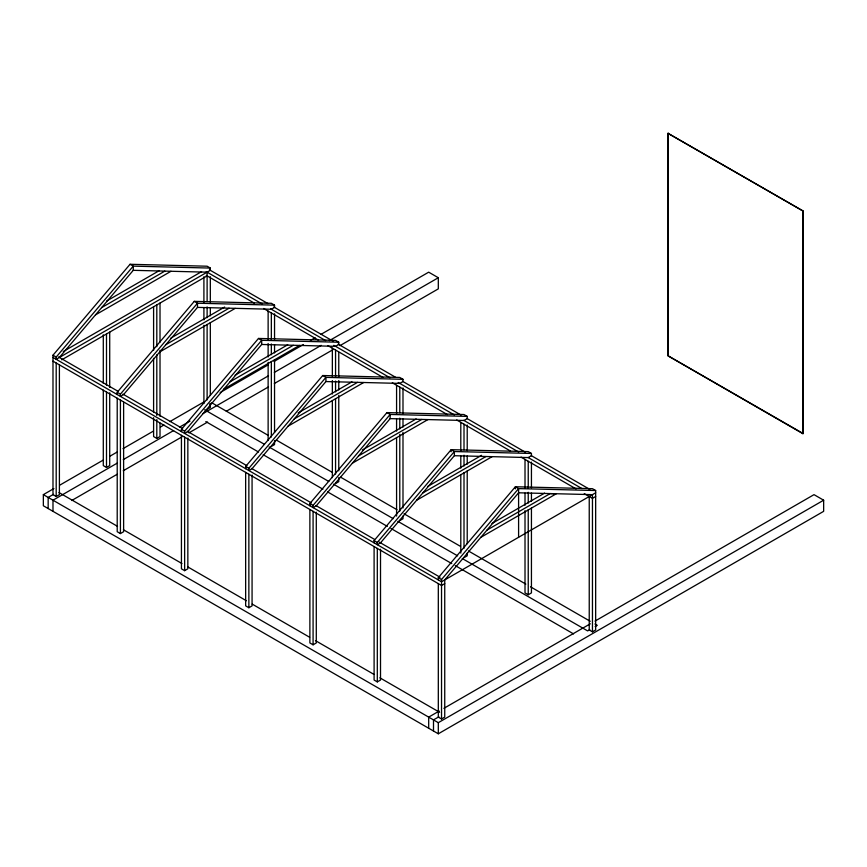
<?xml version="1.0" encoding="UTF-8"?>
<svg xmlns="http://www.w3.org/2000/svg" width="867" height="867" viewBox="0 0 867 867"><rect width="100%" height="100%" fill="white"/><g stroke="black" fill="none" stroke-linecap="round" stroke-linejoin="round"><path stroke-width="1.3" d="M59.4 365.202L59.4 494.645L56.192 496.498L52.985 494.645L52.985 355.21L130.05 264.283L207.115 266.212L210.323 268.076L210.323 270.32L56.192 359.306L56.192 357.063L133.258 266.136L210.323 268.076M59.4 357.453L133.258 270.32L133.258 266.136L130.05 264.283M117.208 394.528L117.208 392.285L194.273 301.358L271.338 303.298L274.546 305.151L274.546 307.395L271.338 309.248L197.481 307.395L123.623 394.528L120.415 396.382L120.415 394.138L197.481 303.212L274.546 305.151M181.431 431.614L181.431 429.36L258.496 338.444L335.562 340.373L338.769 342.227L338.769 344.481L335.562 346.334L261.704 344.47L187.846 431.614L184.638 433.467L184.638 431.213L261.704 340.298L338.769 342.227M245.654 468.689L245.654 466.446L322.719 375.519L399.785 377.448L402.992 379.302L402.992 381.556L399.785 383.409L325.927 381.556L252.069 468.689L248.862 470.543L248.862 468.299L325.927 377.373L402.992 379.302M309.877 505.764L309.877 503.521L386.942 412.594L464.008 414.534L467.215 416.388L467.215 418.631L464.008 420.484L390.15 418.631L316.292 505.764L313.085 507.618L313.085 505.374L390.15 414.448L467.215 416.388M374.1 542.85L374.1 540.596L451.165 449.67L528.231 451.609L531.438 453.463L531.438 455.706L528.231 457.57L454.373 455.706L380.515 542.85L377.308 544.704L377.308 542.449L454.373 451.534L531.438 453.463M438.312 579.925L438.312 577.671L515.388 486.755L592.454 488.685L595.662 490.538L595.662 629.984L592.454 631.837L589.235 629.984L589.235 496.498M438.312 583.632L438.312 717.117L441.531 718.971L441.531 579.524L518.596 488.609L595.662 490.538M106.63 301.033L159.279 270.634M101.645 307.612L164.828 271.133M95.5 314.873L170.983 271.284M63.226 351.536L201.556 271.674M61.752 359.805L207.115 275.879M170.853 338.108L224.672 307.037M165.868 344.687L229.051 308.218M159.712 351.948L235.206 308.37M235.076 375.183L287.725 344.784M230.091 381.773L293.274 345.294M223.935 389.034L299.429 345.445M668.034 133.345L803.156 211.06L802.896 433.684L668.034 355.817L668.034 133.345L803.156 211.06M595 621.097L814.015 494.645L823.65 500.205L823.65 511.335L438.312 733.796L43.35 505.764L43.35 494.645L53.895 488.555M59.747 485.173L103.086 460.16M110.109 456.107L117.143 452.043M122.995 448.662L153.448 431.083M160.471 427.03L163.982 424.993M169.845 421.611L203.81 402.006M220.207 392.534L268.228 364.812M274.08 361.431L303.363 344.524M310.386 340.471L315.079 337.762M320.931 334.391L428.688 272.173L438.312 277.733L438.312 288.863L339.929 345.662M53.516 494.342L48.162 497.43L48.162 508.55M209.792 404.109L211.938 402.873L268.152 435.332M103.292 390.096L103.292 465.601L106.5 467.454L109.708 465.601L109.708 392.794M153.6 417.677L153.6 436.556L156.808 438.409L160.016 436.556L160.016 423.074M207.115 409.365L210.323 407.512L210.323 403.469M117.403 463.021L52.985 500.205L52.985 511.335M123.255 459.64L173.617 430.563M179.48 427.182L190.014 421.091M202.9 413.657L268.488 375.79M274.34 372.409L321.191 345.359M329.395 340.623L438.312 277.733M71.723 500.508L117.403 474.141M123.255 470.759L181.821 436.946M188.843 432.893L207.581 422.077M226.32 411.251L268.488 386.91M274.34 383.528L332.906 349.715M298.129 412.941L351.948 381.87M294.314 418.848L357.497 382.369M288.158 426.109L363.652 382.52M117.208 398.235L117.208 531.72L120.415 533.573L123.623 531.72L123.623 402.288M271.338 446.44L274.546 444.587L274.546 440.544M362.352 450.016L416.171 418.945M358.537 455.923L421.72 419.444M352.381 463.184L427.875 419.606M181.431 435.321L181.431 568.806L184.638 570.659L187.846 568.806L187.846 438.019M335.562 483.526L338.769 481.673L338.769 477.619M427.745 486.42L481.564 455.348M422.76 493.009L485.943 456.53M416.604 500.27L492.098 456.681M668.034 355.817L803.156 433.533M245.654 472.396L245.654 605.881L248.862 607.734L252.069 605.881L252.069 475.094M399.785 520.601L402.992 518.748L402.992 516.049M491.957 523.505L544.617 493.106M486.983 530.084L550.166 493.605L556.321 493.757L480.827 537.345M309.877 509.471L309.877 642.956L313.085 644.81L316.292 642.956L316.292 512.169M464.008 557.676L467.215 555.823L467.215 553.124M595.662 492.792L441.531 581.779L52.985 357.453M444.738 583.632L441.531 585.485L52.985 361.16M595.662 496.498L592.454 498.352L584.26 493.626M374.1 546.557L374.1 680.042L377.308 681.896L380.515 680.042L380.515 549.245M525.012 510.652L525.012 592.898L528.231 594.762L531.438 592.898L531.438 507.954M439.222 711.027L428.688 717.117L428.688 728.237M443.904 708.328L590.308 623.796M438.854 716.803L433.5 719.892L433.5 731.022M589.777 629.67L587.631 630.905L462.317 558.554M595.13 626.581L597.265 625.345L594.925 623.991M441.531 718.971L444.738 717.117L444.738 579.925L518.596 492.792L592.454 494.645L592.454 631.837M43.35 494.645L438.312 722.677L823.65 500.205M133.258 270.32L207.115 272.173L207.115 301.499M209.456 269.821L267.968 303.602M273.82 306.983L333.513 341.435M338.195 344.145L395.536 377.253M402.559 381.307L461.071 415.087M466.923 418.468L525.445 452.249M531.298 455.63L589.809 489.411M206.248 271.674L262.419 304.1M270.612 308.836L325.624 340.59M333.806 345.315L389.987 377.752M398.181 382.477L454.351 414.914M463.715 420.322L518.715 452.075M528.079 457.483L581.92 488.565M206.248 275.381L254.226 303.082M263.59 308.489L318.601 340.243M327.954 345.651L382.965 377.405M392.328 382.813L447.329 414.567M456.692 419.975L510.533 451.057M521.056 457.137L576.067 488.89M194.273 301.358L197.481 303.212L197.481 307.395M258.496 338.444L261.704 340.298L261.704 344.47M322.719 375.519L325.927 377.373L325.927 381.556M386.942 412.594L390.15 414.448L390.15 418.631M276.345 440.068L332.57 472.526M340.764 477.262L396.988 509.72M404.011 513.773L460.236 546.232M468.429 550.968L525.825 584.098M530.506 586.807L590.243 621.292M204.645 409.788L264.37 444.272M269.063 446.982L328.788 481.467M333.481 484.176L393.206 518.661M397.899 521.36L457.624 555.855M205.815 421.59L258.518 452.021M263.2 454.72L322.936 489.216M327.618 491.914L387.354 526.399M390.865 528.426L451.772 563.593M455.283 565.62L573.575 633.918M58.533 356.955L118.226 391.407M122.897 394.117L182.59 428.569M187.272 431.278L246.954 465.731M251.636 468.44L311.318 502.893M316 505.602L374.522 539.382M379.204 542.081L440.057 577.216M52.985 355.21L56.192 357.063M117.208 392.285L120.415 394.138M181.431 429.36L184.638 431.213M245.654 466.446L248.862 468.299M309.877 503.521L313.085 505.374M374.1 540.596L377.308 542.449M438.312 577.671L441.531 579.524M58.967 492.543L117.533 526.356M123.385 529.737L181.951 563.539M187.803 566.92L246.369 600.733M252.221 604.115L309.617 637.245M315.469 640.626L374.035 674.439M379.887 677.821L439.623 712.306M802.896 211.212L802.896 433.684M668.284 133.204L668.284 355.676M531.438 462.111L531.438 487.731M531.438 493.128L531.438 501.213M528.231 461.277L528.231 488.24M528.231 492.283L528.231 503.066M528.231 509.818L528.231 594.762M525.012 459.423L525.012 487.731M525.012 493.128L525.012 505.266M518.596 537.28L518.596 488.609L515.388 486.755L515.388 488.847M467.215 425.036L467.215 450.656M467.215 456.053L467.215 464.138M467.215 470.879L467.215 543.685M464.008 424.191L464.008 449.81M464.008 455.208L464.008 465.991M464.008 472.732L464.008 548.237M460.8 422.337L460.8 450.656M460.8 456.053L460.8 468.18M460.8 474.921L460.8 553.124M454.373 455.706L454.373 451.534L451.165 449.67L451.165 451.761M438.312 722.677L438.312 733.796M402.992 387.961L402.992 413.581M402.992 418.967L402.992 427.063M402.992 432.449L402.992 507.964M399.785 387.115L399.785 412.735M399.785 418.132L399.785 428.916M399.785 434.313L399.785 511.162M396.577 385.262L396.577 413.581M396.577 418.967L396.577 431.105M396.577 437.846L396.577 516.049M377.308 548.41L377.308 681.896M338.769 352.23L338.769 376.495M338.769 380.548L338.769 389.977M338.769 395.374L338.769 470.879M335.562 350.04L335.562 377.004M335.562 381.047L335.562 391.841M335.562 398.582L335.562 474.086M332.354 348.187L332.354 376.495M332.354 380.548L332.354 394.03M332.354 400.771L332.354 477.619M313.085 511.324L313.085 644.81M274.546 313.8L274.546 339.42M274.546 344.817L274.546 352.902M274.546 359.642L274.546 432.46M271.338 312.954L271.338 339.929M271.338 343.971L271.338 354.755M271.338 361.496L271.338 437.001M268.131 311.101L268.131 339.42M268.131 343.462L268.131 356.944M268.131 362.341L268.131 440.544M248.862 474.249L248.862 607.734M210.323 276.725L210.323 302.345M210.323 307.731L210.323 315.826M210.323 322.567L210.323 395.374M207.115 306.896L207.115 317.68M207.115 324.421L207.115 399.925M203.908 276.725L203.908 302.345M203.908 307.731L203.908 319.869M203.908 325.266L203.908 403.469M184.638 437.174L184.638 570.659M160.016 303.071L160.016 342.172M160.016 350.268L160.016 416.333M156.808 304.924L156.808 346.724M156.808 354.809L156.808 415.488M156.808 419.53L156.808 438.409M153.6 307.113L153.6 350.268M153.6 358.353L153.6 412.291M120.415 400.099L120.415 533.573M109.708 332.115L109.708 387.397M106.5 333.968L106.5 385.208M106.5 391.949L106.5 467.454M103.292 334.814L103.292 383.355M56.192 363.013L56.192 496.498"/></g></svg>
